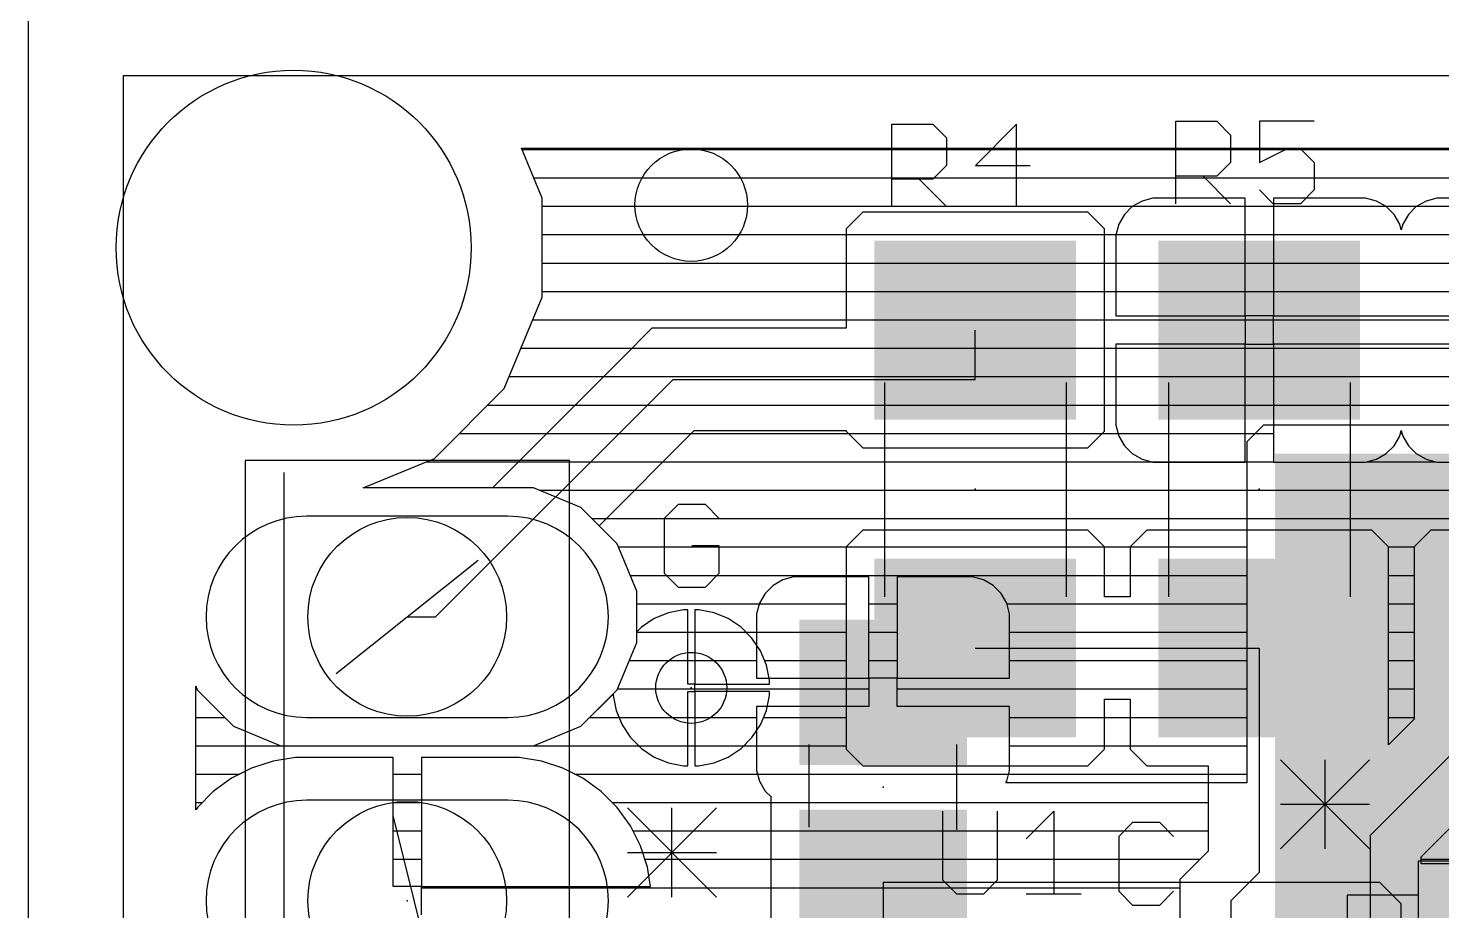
# Model space of a CAD drawing. Extents: x 0 to 50.7, y 0 to 50.
# Drawn here: x 0 to 12.64, y 8.43 to 16.32 of the extents above; entities that cross this region are included whole.
import ezdxf

# ---------------------------------------------------------------- set-up
doc = ezdxf.new("R2010")
doc.units = 0
for name, color, linetype in [('1', 14, 'CONTINUOUS'), ('125', 2, 'CONTINUOUS'), ('16', 174, 'CONTINUOUS'), ('17', 94, 'CONTINUOUS'), ('18', 94, 'CONTINUOUS'), ('19', 54, 'CONTINUOUS'), ('20', 178, 'CONTINUOUS'), ('21', 251, 'CONTINUOUS'), ('23', 178, 'CONTINUOUS'), ('24', 178, 'CONTINUOUS'), ('25', 251, 'CONTINUOUS'), ('51', 251, 'CONTINUOUS'), ('52', 251, 'CONTINUOUS')]:
    doc.layers.add(name, color=color, linetype=linetype)

# ---------------------------------------------------------------- blocks, each defined once
blk = doc.blocks.new('RECT')
blk.add_solid([(-0.5, -0.5), (0.5, -0.5), (-0.5, 0.5), (0.5, 0.5)])
blk = doc.blocks.new('PIE')
blk.add_circle((0, 0), 0.5)
blk = doc.blocks.new('LONGP100')
blk.add_lwpolyline([(-0.5, -0.5), (0.5, -0.5, 1), (0.5, 0.5), (-0.5, 0.5, 1)], format="xyb", close=True)
blk = doc.blocks.new('ROUNDV')
blk.add_circle((0, 0), 0.5)

msp = doc.modelspace()

# ---------------------------------------------------------------- linework, layer by layer
at = {"layer": '1'}
for p, q in [((4.5961, 14.8029), (4.4104, 15.2511)), ((4.4104, 15.2511), (30.2019, 15.2511)), ((4.415, 15.24), (30.2019, 15.24)), ((4.5202, 14.986), (30.2019, 14.986)), ((4.5961, 13.9187), (4.5961, 14.8029)), ((10.0579, 14.8048), (9.961, 14.7788)), ((10.8826, 14.8048), (10.0579, 14.8048)), ((10.8826, 13.7508), (10.8826, 14.8048)), ((11.9613, 14.8048), (11.1366, 14.8048)), ((11.1366, 14.8048), (11.1366, 13.7508)), ((12.0582, 14.7788), (11.9613, 14.8048)), ((12.5979, 14.8048), (12.501, 14.7788)), ((13.4226, 14.8048), (12.5979, 14.8048)), ((4.5961, 14.732), (9.8799, 14.732)), ((7.4629, 14.6778), (7.3141, 14.529)), ((9.4763, 14.6778), (7.4629, 14.6778)), ((9.6251, 14.529), (9.4763, 14.6778)), ((9.8742, 14.7287), (9.8032, 14.6577)), ((9.961, 14.7788), (9.8742, 14.7287)), ((10.8826, 14.732), (11.1366, 14.732)), ((12.145, 14.7287), (12.0582, 14.7788)), ((12.1393, 14.732), (12.4199, 14.732)), ((12.216, 14.6577), (12.145, 14.7287)), ((12.4142, 14.7287), (12.3432, 14.6577)), ((12.501, 14.7788), (12.4142, 14.7287)), ((9.7531, 14.5709), (9.7271, 14.474)), ((9.8032, 14.6577), (9.7531, 14.5709)), ((12.2661, 14.5709), (12.216, 14.6577)), ((12.2796, 14.5206), (12.2661, 14.5709)), ((12.2931, 14.5709), (12.2796, 14.5206)), ((12.3432, 14.6577), (12.2931, 14.5709)), ((4.5961, 14.478), (7.3141, 14.478)), ((7.3141, 14.529), (7.3141, 13.64)), ((9.6251, 12.7186), (9.6251, 14.529)), ((9.6251, 14.478), (9.7282, 14.478)), ((9.7271, 14.474), (9.7271, 13.7508)), ((10.8826, 14.478), (11.1366, 14.478)), ((4.5961, 14.224), (7.3141, 14.224)), ((9.6251, 14.224), (9.7271, 14.224)), ((10.8826, 14.224), (11.1366, 14.224)), ((4.2577, 13.1019), (4.5961, 13.9187)), ((4.5961, 13.97), (7.3141, 13.97)), ((9.6251, 13.97), (9.7271, 13.97)), ((10.8826, 13.97), (11.1366, 13.97)), ((4.5121, 13.716), (7.3141, 13.716)), ((9.6251, 13.716), (10.8826, 13.716)), ((9.7271, 13.7508), (10.8826, 13.7508)), ((11.1366, 13.7508), (10.8826, 13.7508)), ((10.8826, 13.7508), (10.8826, 13.4968)), ((11.1366, 13.4968), (11.1366, 13.7508)), ((11.1366, 13.7508), (13.4226, 13.7508)), ((11.1366, 13.716), (13.4226, 13.716)), ((5.5782, 13.64), (5.3104, 13.3722)), ((7.3141, 13.64), (5.5782, 13.64)), ((8.4676, 13.1828), (8.4696, 13.6238)), ((4.4069, 13.462), (5.4002, 13.462)), ((9.6251, 13.462), (9.7271, 13.462)), ((10.8826, 13.4968), (9.7271, 13.4968)), ((9.7271, 13.4968), (9.7271, 12.7736)), ((10.8826, 12.4428), (10.8826, 13.4968)), ((10.8826, 13.4968), (11.1366, 13.4968)), ((10.8826, 13.462), (11.1366, 13.462)), ((12.2671, 13.4968), (11.1366, 13.4968)), ((11.1366, 13.4968), (11.1366, 12.4428)), ((13.4226, 13.4968), (12.2671, 13.4968)), ((5.3104, 13.3722), (4.151, 12.2128)), ((3.6436, 11.0588), (5.7676, 13.1828)), ((4.3017, 13.208), (5.1462, 13.208)), ((5.7676, 13.1828), (8.4676, 13.1828)), ((9.6251, 13.208), (9.7271, 13.208)), ((10.8826, 13.208), (11.1366, 13.208)), ((3.6325, 12.4767), (4.2577, 13.1019)), ((4.1099, 12.954), (4.8922, 12.954)), ((9.6251, 12.954), (9.7271, 12.954)), ((10.8826, 12.954), (11.1366, 12.954)), ((9.7271, 12.7736), (9.7531, 12.6767)), ((3.8559, 12.7), (4.6382, 12.7)), ((5.1059, 11.8745), (5.957, 12.7256)), ((5.9314, 12.7), (7.3327, 12.7)), ((5.957, 12.7256), (7.3141, 12.7256)), ((7.3141, 12.7256), (7.3141, 12.7186)), ((7.3141, 12.7186), (7.4629, 12.5698)), ((9.4763, 12.5698), (9.6251, 12.7186)), ((9.6065, 12.7), (9.7468, 12.7)), ((9.7531, 12.6767), (9.8032, 12.5899)), ((10.8826, 12.7), (11.1366, 12.7)), ((12.216, 12.5899), (12.2661, 12.6767)), ((12.2661, 12.6767), (12.2796, 12.727)), ((12.2724, 12.7), (12.2868, 12.7)), ((12.2796, 12.727), (12.2931, 12.6767)), ((12.2931, 12.6767), (12.3432, 12.5899)), ((7.4629, 12.5698), (9.4763, 12.5698)), ((9.8032, 12.5899), (9.8742, 12.5189)), ((9.8742, 12.5189), (9.961, 12.4688)), ((12.0582, 12.4688), (12.145, 12.5189)), ((12.145, 12.5189), (12.216, 12.5899)), ((12.3432, 12.5899), (12.4142, 12.5189)), ((12.4142, 12.5189), (12.501, 12.4688)), ((2.9955, 12.2128), (3.6325, 12.4767)), ((3.5585, 12.446), (4.3842, 12.446)), ((5.6774, 12.446), (10.046, 12.446)), ((9.961, 12.4688), (10.0579, 12.4428)), ((10.0579, 12.4428), (10.8826, 12.4428)), ((10.8826, 12.446), (11.1366, 12.446)), ((11.1366, 12.4428), (11.9613, 12.4428)), ((11.9613, 12.4428), (12.0582, 12.4688)), ((11.9732, 12.446), (12.586, 12.446)), ((12.501, 12.4688), (12.5979, 12.4428)), ((12.5979, 12.4428), (13.4226, 12.4428)), ((4.151, 12.2128), (2.9955, 12.2128)), ((5.4234, 12.192), (16.0266, 12.192)), ((5.1694, 11.938), (16.0266, 11.938)), ((5.2679, 11.7125), (5.1059, 11.8745)), ((7.4629, 11.8338), (7.3141, 11.685)), ((9.4763, 11.8338), (7.4629, 11.8338)), ((9.6251, 11.685), (9.4763, 11.8338)), ((10.0029, 11.8338), (9.8541, 11.685)), ((12.0163, 11.8338), (10.0029, 11.8338)), ((12.1651, 11.685), (12.0163, 11.8338)), ((12.5429, 11.8338), (12.3941, 11.685)), ((14.5563, 11.8338), (12.5429, 11.8338)), ((5.4436, 11.2883), (5.2679, 11.7125)), ((5.2797, 11.684), (7.3141, 11.684)), ((7.3141, 11.685), (7.3141, 9.8746)), ((9.6251, 11.237), (9.6251, 11.685)), ((9.6251, 11.684), (9.8541, 11.684)), ((9.8541, 11.685), (9.8541, 11.237)), ((12.1651, 9.9145), (12.1651, 11.685)), ((12.1651, 11.684), (12.3941, 11.684)), ((12.3941, 11.685), (12.3941, 10.1435)), ((5.3849, 11.43), (7.3141, 11.43)), ((9.6251, 11.43), (9.8541, 11.43)), ((12.1651, 11.43), (12.3941, 11.43)), ((5.4436, 10.9256), (5.4436, 11.2883)), ((5.4436, 11.176), (7.3141, 11.176)), ((9.8541, 11.237), (9.6251, 11.237)), ((12.1651, 11.176), (12.3941, 11.176)), ((3.3896, 11.0588), (3.6436, 11.0588)), ((5.5987, 11.0428), (5.4843, 10.9664)), ((5.7259, 11.0955), (5.5987, 11.0428)), ((5.8608, 11.1223), (5.7259, 11.0955)), ((5.8978, 11.1223), (5.8608, 11.1223)), ((5.8978, 10.4556), (5.8978, 11.1223)), ((5.9984, 11.1223), (5.9614, 11.1223)), ((5.9614, 11.1223), (5.9614, 10.4556)), ((6.1333, 11.0955), (5.9984, 11.1223)), ((6.2605, 11.0428), (6.1333, 11.0955)), ((6.3749, 10.9664), (6.2605, 11.0428)), ((5.4843, 10.9664), (5.4436, 10.9256)), ((5.8978, 10.922), (5.9614, 10.922)), ((6.4722, 10.8691), (6.3749, 10.9664)), ((6.4192, 10.922), (7.3141, 10.922)), ((12.1651, 10.922), (12.3941, 10.922)), ((6.5486, 10.7547), (6.4722, 10.8691)), ((6.6013, 10.6275), (6.5486, 10.7547)), ((8.4696, 10.7798), (11.0096, 10.7798)), ((11.0096, 10.7798), (11.0096, 8.7728)), ((5.8978, 10.668), (5.9614, 10.668)), ((6.5845, 10.668), (7.3141, 10.668)), ((6.6281, 10.4926), (6.6013, 10.6275)), ((13.5496, 10.6524), (12.0002, 9.103)), ((12.1651, 10.668), (12.3941, 10.668)), ((6.6281, 10.4556), (6.6281, 10.4926)), ((1.4973, 9.3324), (1.4973, 10.4389)), ((1.4973, 10.4389), (1.5113, 10.4051)), ((1.4973, 10.414), (1.5076, 10.414)), ((1.5113, 10.4051), (1.8359, 10.0805)), ((4.9433, 10.0805), (5.2311, 10.3683)), ((5.2311, 10.3683), (5.2311, 10.355)), ((5.9614, 10.4556), (5.8978, 10.4556)), ((5.8978, 9.7253), (5.8978, 10.392)), ((5.8978, 10.392), (5.9614, 10.392)), ((5.9614, 10.392), (5.9614, 10.4556)), ((5.9614, 10.4556), (6.6281, 10.4556)), ((5.9614, 10.414), (7.3141, 10.414)), ((5.9614, 10.392), (5.9614, 9.7253)), ((6.6281, 10.392), (5.9614, 10.392)), ((6.6281, 10.355), (6.6281, 10.392)), ((12.1651, 10.414), (12.3941, 10.414)), ((5.2311, 10.355), (5.2579, 10.2201)), ((6.6013, 10.2201), (6.6281, 10.355)), ((9.6251, 9.8746), (9.6251, 10.3226)), ((9.6251, 10.3226), (9.8541, 10.3226)), ((9.8541, 10.3226), (9.8541, 9.8746)), ((1.4973, 10.16), (1.7564, 10.16)), ((5.0228, 10.16), (5.2828, 10.16)), ((5.2579, 10.2201), (5.3106, 10.0929)), ((5.8978, 10.16), (5.9614, 10.16)), ((6.5486, 10.0929), (6.6013, 10.2201)), ((6.5764, 10.16), (7.3141, 10.16)), ((9.6251, 10.16), (9.8541, 10.16)), ((12.1651, 10.16), (12.3941, 10.16)), ((12.3941, 10.1435), (12.1651, 9.9145)), ((1.8359, 10.0805), (2.2601, 9.9048)), ((4.5191, 9.9048), (4.9433, 10.0805)), ((5.3106, 10.0929), (5.387, 9.9785)), ((6.4722, 9.9785), (6.5486, 10.0929)), ((1.4973, 9.906), (2.2572, 9.906)), ((2.2601, 9.9048), (4.5191, 9.9048)), ((4.522, 9.906), (5.4596, 9.906)), ((5.387, 9.9785), (5.4843, 9.8812)), ((5.4843, 9.8812), (5.5987, 9.8048)), ((5.8978, 9.906), (5.9614, 9.906)), ((6.2605, 9.8048), (6.3749, 9.8812)), ((6.3749, 9.8812), (6.4722, 9.9785)), ((6.3996, 9.906), (7.3141, 9.906)), ((7.3141, 9.8746), (7.4629, 9.7258)), ((9.4763, 9.7258), (9.6251, 9.8746)), ((9.6251, 9.906), (9.8541, 9.906)), ((9.8541, 9.8746), (10.0029, 9.7258)), ((2.1896, 9.7683), (1.9979, 9.7059)), ((2.3888, 9.7998), (2.1896, 9.7683)), ((3.2626, 9.7998), (2.3888, 9.7998)), ((3.2626, 8.6458), (3.2626, 9.7998)), ((4.3904, 9.7998), (3.5166, 9.7998)), ((3.5166, 9.7998), (3.5166, 8.6458)), ((4.5896, 9.7683), (4.3904, 9.7998)), ((4.7813, 9.7059), (4.5896, 9.7683)), ((5.5987, 9.8048), (5.7259, 9.7521)), ((5.7259, 9.7521), (5.8608, 9.7253)), ((5.9984, 9.7253), (6.1333, 9.7521)), ((6.1333, 9.7521), (6.2605, 9.8048)), ((1.4973, 9.652), (1.892, 9.652)), ((1.8182, 9.6144), (1.6551, 9.4959)), ((1.9979, 9.7059), (1.8182, 9.6144)), ((3.2626, 9.652), (3.5166, 9.652)), ((4.961, 9.6144), (4.7813, 9.7059)), ((4.8872, 9.652), (10.5524, 9.652)), ((5.1241, 9.4959), (4.961, 9.6144)), ((5.8608, 9.7253), (5.8978, 9.7253)), ((5.9614, 9.7253), (5.9984, 9.7253)), ((7.4629, 9.7258), (9.4763, 9.7258)), ((10.0029, 9.7258), (10.5524, 9.7258)), ((10.5524, 9.7258), (10.5524, 8.9622)), ((12.4574, 8.9136), (13.2696, 9.7258)), ((1.6551, 9.4959), (1.5125, 9.3533)), ((5.2667, 9.3533), (5.1241, 9.4959)), ((1.4973, 9.398), (1.5572, 9.398)), ((3.2626, 9.398), (3.5166, 9.398)), ((5.222, 9.398), (10.5524, 9.398)), ((1.5125, 9.3533), (1.4973, 9.3324)), ((5.3852, 9.1902), (5.2667, 9.3533)), ((3.2626, 9.144), (3.5166, 9.144)), ((5.4767, 9.0105), (5.3852, 9.1902)), ((5.4087, 9.144), (10.5524, 9.144)), ((12.0002, 9.103), (12.0002, 8.3156)), ((5.5391, 8.8188), (5.4767, 9.0105)), ((3.2626, 8.89), (3.5166, 8.89)), ((5.5159, 8.89), (10.4802, 8.89)), ((10.5524, 8.9622), (10.2984, 8.7082)), ((12.4574, 8.849), (12.4574, 8.9136)), ((12.4574, 8.89), (16.1536, 8.89)), ((5.5665, 8.6458), (5.5391, 8.8188)), ((11.0096, 8.7728), (10.7556, 8.5188)), ((12.7404, 8.849), (12.4574, 8.849)), ((3.5166, 8.6458), (3.2626, 8.6458)), ((3.5166, 8.3918), (3.5166, 8.6458)), ((3.5166, 8.6458), (5.5665, 8.6458)), ((3.5166, 8.636), (10.2984, 8.636)), ((10.2984, 8.7082), (10.2984, 8.3618)), ((10.7556, 8.5188), (10.7556, 8.0108))]:
    msp.add_line(p, q, dxfattribs=at)
at = {"layer": '125'}
for p, q in [((7.7221, 14.7291), (7.7221, 15.4663)), ((7.7221, 15.4663), (8.0907, 15.4663)), ((8.0907, 15.4663), (8.2136, 15.3435)), ((8.8391, 15.4663), (8.4705, 15.0977)), ((8.8391, 14.7291), (8.8391, 15.4663)), ((10.2621, 14.7545), (10.2621, 15.4917)), ((10.2621, 15.4917), (10.6307, 15.4917)), ((10.6307, 15.4917), (10.7536, 15.3689)), ((11.502, 15.4917), (11.0105, 15.4917)), ((11.0105, 15.4917), (11.0105, 15.1231)), ((8.2136, 15.3435), (8.2136, 15.0977)), ((10.7536, 15.3689), (10.7536, 15.1231)), ((11.0105, 15.1231), (11.2562, 15.246)), ((11.2562, 15.246), (11.3791, 15.246)), ((11.3791, 15.246), (11.502, 15.1231)), ((8.2136, 15.0977), (8.0907, 14.9748)), ((8.4705, 15.0977), (8.962, 15.0977)), ((10.7536, 15.1231), (10.6307, 15.0002)), ((11.502, 15.1231), (11.502, 14.8774)), ((8.0907, 14.9748), (7.7221, 14.9748)), ((7.9678, 14.9748), (8.2136, 14.7291)), ((10.6307, 15.0002), (10.2621, 15.0002)), ((10.5078, 15.0002), (10.7536, 14.7545)), ((11.1334, 14.7545), (11.0105, 14.8774)), ((11.502, 14.8774), (11.3791, 14.7545)), ((11.3791, 14.7545), (11.1334, 14.7545)), ((8.1775, 9.3195), (8.1775, 8.7052)), ((8.669, 8.7052), (8.669, 9.3195)), ((8.9259, 9.0738), (9.1717, 9.3195)), ((9.1717, 9.3195), (9.1717, 8.5823)), ((8.1775, 8.7052), (8.3004, 8.5823)), ((8.5461, 8.5823), (8.669, 8.7052)), ((8.3004, 8.5823), (8.5461, 8.5823)), ((8.9259, 8.5823), (9.4174, 8.5823))]:
    msp.add_line(p, q, dxfattribs=at)
at = {"layer": '16'}
for p, q in [((4.5961, 14.8029), (4.4104, 15.2511)), ((4.4104, 15.2511), (30.2019, 15.2511)), ((4.415, 15.24), (30.2019, 15.24)), ((4.5202, 14.986), (30.2019, 14.986)), ((4.5961, 13.9187), (4.5961, 14.8029)), ((4.5961, 14.732), (30.2019, 14.732)), ((4.5961, 14.478), (30.2019, 14.478)), ((4.5961, 14.224), (30.2019, 14.224)), ((4.2577, 13.1019), (4.5961, 13.9187)), ((4.5961, 13.97), (30.2019, 13.97)), ((4.5121, 13.716), (30.2019, 13.716)), ((4.4069, 13.462), (26.3398, 13.462)), ((4.3017, 13.208), (25.8668, 13.208)), ((3.6325, 12.4767), (4.2577, 13.1019)), ((4.1099, 12.954), (25.6295, 12.954)), ((11.0464, 12.7728), (10.8976, 12.624)), ((13.4568, 12.7728), (11.0464, 12.7728)), ((3.8559, 12.7), (10.9736, 12.7)), ((10.8976, 12.624), (10.8976, 9.5738)), ((2.9955, 12.2128), (3.6325, 12.4767)), ((3.5585, 12.446), (10.8976, 12.446)), ((4.5191, 12.2128), (2.9955, 12.2128)), ((4.9433, 12.0371), (4.5191, 12.2128)), ((4.5694, 12.192), (10.8976, 12.192)), ((5.2679, 11.7125), (4.9433, 12.0371)), ((5.0424, 11.938), (10.8976, 11.938)), ((5.4436, 11.2883), (5.2679, 11.7125)), ((5.2797, 11.684), (10.8976, 11.684)), ((5.3849, 11.43), (10.8976, 11.43)), ((6.7485, 11.3898), (6.6617, 11.3397)), ((6.8454, 11.4158), (6.7485, 11.3898)), ((7.5186, 11.4158), (6.8454, 11.4158)), ((7.5186, 10.5118), (7.5186, 11.4158)), ((8.4458, 11.4158), (7.7726, 11.4158)), ((7.7726, 11.4158), (7.7726, 10.5118)), ((8.5427, 11.3898), (8.4458, 11.4158)), ((8.6295, 11.3397), (8.5427, 11.3898)), ((5.4436, 10.8293), (5.4436, 11.2883)), ((6.5907, 11.2687), (6.5406, 11.1819)), ((6.6617, 11.3397), (6.5907, 11.2687)), ((8.7005, 11.2687), (8.6295, 11.3397)), ((8.7506, 11.1819), (8.7005, 11.2687)), ((5.4436, 11.176), (6.539, 11.176)), ((6.5406, 11.1819), (6.5146, 11.085)), ((7.5186, 11.176), (7.7726, 11.176)), ((8.7766, 11.085), (8.7506, 11.1819)), ((8.7522, 11.176), (10.8976, 11.176)), ((6.5146, 11.085), (6.5146, 10.5118)), ((8.7766, 10.5118), (8.7766, 11.085)), ((5.4436, 10.922), (6.5146, 10.922)), ((7.5186, 10.922), (7.7726, 10.922)), ((8.7766, 10.922), (10.8976, 10.922)), ((5.2679, 10.4051), (5.4436, 10.8293)), ((5.3768, 10.668), (6.5146, 10.668)), ((7.5186, 10.668), (7.7726, 10.668)), ((8.7766, 10.668), (10.8976, 10.668)), ((6.5146, 10.5118), (7.5186, 10.5118)), ((7.7726, 10.5118), (7.5186, 10.5118)), ((7.5186, 10.5118), (7.5186, 10.2578)), ((7.7726, 10.2578), (7.7726, 10.5118)), ((7.7726, 10.5118), (8.7766, 10.5118)), ((1.4973, 9.3324), (1.4973, 10.4389)), ((1.4973, 10.4389), (1.5113, 10.4051)), ((1.4973, 10.414), (1.5076, 10.414)), ((1.5113, 10.4051), (1.8359, 10.0805)), ((4.9433, 10.0805), (5.2679, 10.4051)), ((5.2716, 10.414), (7.5186, 10.414)), ((7.7726, 10.414), (10.8976, 10.414)), ((7.5186, 10.2578), (6.5146, 10.2578)), ((6.5146, 10.2578), (6.5146, 9.6846)), ((8.7766, 10.2578), (7.7726, 10.2578)), ((8.7766, 9.6846), (8.7766, 10.2578)), ((1.4973, 10.16), (1.7564, 10.16)), ((5.0228, 10.16), (6.5146, 10.16)), ((8.7766, 10.16), (10.8976, 10.16)), ((1.8359, 10.0805), (2.2601, 9.9048)), ((4.5191, 9.9048), (4.9433, 10.0805)), ((1.4973, 9.906), (2.2572, 9.906)), ((2.2601, 9.9048), (4.5191, 9.9048)), ((4.522, 9.906), (6.5146, 9.906)), ((8.7766, 9.906), (10.8976, 9.906)), ((2.1896, 9.7683), (1.9979, 9.7059)), ((2.3888, 9.7998), (2.1896, 9.7683)), ((3.2626, 9.7998), (2.3888, 9.7998)), ((3.2626, 8.6458), (3.2626, 9.7998)), ((4.3904, 9.7998), (3.5166, 9.7998)), ((3.5166, 9.7998), (3.5166, 8.6458)), ((4.5896, 9.7683), (4.3904, 9.7998)), ((4.7813, 9.7059), (4.5896, 9.7683)), ((1.4973, 9.652), (1.892, 9.652)), ((1.8182, 9.6144), (1.6551, 9.4959)), ((1.9979, 9.7059), (1.8182, 9.6144)), ((3.2626, 9.652), (3.5166, 9.652)), ((4.961, 9.6144), (4.7813, 9.7059)), ((4.8872, 9.652), (6.5233, 9.652)), ((5.1241, 9.4959), (4.961, 9.6144)), ((6.5146, 9.6846), (6.5406, 9.5877)), ((8.7506, 9.5877), (8.7766, 9.6846)), ((8.7679, 9.652), (10.8976, 9.652)), ((1.6551, 9.4959), (1.5125, 9.3533)), ((5.2667, 9.3533), (5.1241, 9.4959)), ((6.5406, 9.5877), (6.5907, 9.5009)), ((6.5907, 9.5009), (6.6466, 9.445)), ((8.7426, 9.5738), (8.7506, 9.5877)), ((10.8976, 9.5738), (8.7426, 9.5738)), ((1.4973, 9.398), (1.5572, 9.398)), ((3.2626, 9.398), (3.5166, 9.398)), ((5.222, 9.398), (6.6416, 9.398)), ((6.6466, 9.445), (6.6416, 9.44)), ((6.6416, 9.44), (6.6416, 7.9296)), ((1.5125, 9.3533), (1.4973, 9.3324)), ((5.3852, 9.1902), (5.2667, 9.3533)), ((3.2626, 9.144), (3.5166, 9.144)), ((5.4767, 9.0105), (5.3852, 9.1902)), ((5.4087, 9.144), (6.6416, 9.144)), ((5.5391, 8.8188), (5.4767, 9.0105)), ((3.2626, 8.89), (3.5166, 8.89)), ((5.5159, 8.89), (6.6416, 8.89)), ((5.5665, 8.6458), (5.5391, 8.8188)), ((3.5166, 8.6458), (3.2626, 8.6458)), ((3.5166, 8.3918), (3.5166, 8.6458)), ((3.5166, 8.6458), (5.5665, 8.6458)), ((3.5166, 8.636), (6.6416, 8.636)), ((7.6456, 8.6848), (12.0856, 8.6848)), ((12.0856, 8.6848), (12.2516, 8.5188)), ((12.2796, 8.4908), (12.2516, 8.5188)), ((12.2796, 3.6928), (12.2796, 8.4908))]:
    msp.add_line(p, q, dxfattribs=at)
at = {"layer": '19'}
msp.add_line((7.6456, 8.6848), (7.6456, 6.1308), dxfattribs=at)
at = {"layer": '20'}
for p, q in [((0, 50), (0, 0)), ((30.8496, 15.8988), (0.8496, 15.8988)), ((0.8496, 15.8988), (0.8496, 0.8988))]:
    msp.add_line(p, q, dxfattribs=at)
msp.add_circle((2.3736, 14.3608), 1.5875, dxfattribs=at)
at = {"layer": '21'}
for p, q in [((4.8396, 12.4588), (1.9396, 12.4588)), ((1.9396, 12.4588), (1.9396, 4.5788)), ((4.8396, 4.5788), (4.8396, 12.4588)), ((2.2896, 4.6888), (2.2896, 12.3488)), ((11.2001, 9.7812), (11.9966, 8.9846)), ((11.2001, 8.9846), (11.9966, 9.7812)), ((11.5984, 8.9846), (11.5984, 9.7812)), ((11.2001, 9.3829), (11.9966, 9.3829)), ((5.3581, 9.3494), (6.1546, 8.5528)), ((5.3581, 8.5528), (6.1546, 9.3494)), ((5.3581, 9.3494), (6.1546, 8.5528)), ((5.3581, 8.5528), (6.1546, 9.3494)), ((5.7564, 8.5528), (5.7564, 9.3494)), ((5.7564, 8.5528), (5.7564, 9.3494)), ((5.3581, 8.9511), (6.1546, 8.9511)), ((5.3581, 8.9511), (6.1546, 8.9511))]:
    msp.add_line(p, q, dxfattribs=at)
at = {"layer": '23'}
for p in [(8.4696, 12.2018), (11.0096, 12.2018), (5.9296, 10.4238), (3.3896, 8.5188)]:
    msp.add_point(p, dxfattribs=at)
at = {"layer": '24'}
msp.add_point((7.6456, 9.5348), dxfattribs=at)
at = {"layer": '25'}
for p, q in [((7.7221, 14.7291), (7.7221, 15.4663)), ((7.7221, 15.4663), (8.0907, 15.4663)), ((8.0907, 15.4663), (8.2136, 15.3435)), ((8.8391, 15.4663), (8.4705, 15.0977)), ((8.8391, 14.7291), (8.8391, 15.4663)), ((10.2621, 14.7545), (10.2621, 15.4917)), ((10.2621, 15.4917), (10.6307, 15.4917)), ((10.6307, 15.4917), (10.7536, 15.3689)), ((11.502, 15.4917), (11.0105, 15.4917)), ((11.0105, 15.4917), (11.0105, 15.1231)), ((8.2136, 15.3435), (8.2136, 15.0977)), ((10.7536, 15.3689), (10.7536, 15.1231)), ((11.0105, 15.1231), (11.2562, 15.246)), ((11.2562, 15.246), (11.3791, 15.246)), ((11.3791, 15.246), (11.502, 15.1231)), ((8.2136, 15.0977), (8.0907, 14.9748)), ((8.4705, 15.0977), (8.962, 15.0977)), ((10.7536, 15.1231), (10.6307, 15.0002)), ((11.502, 15.1231), (11.502, 14.8774)), ((8.0907, 14.9748), (7.7221, 14.9748)), ((7.9678, 14.9748), (8.2136, 14.7291)), ((10.6307, 15.0002), (10.2621, 15.0002)), ((10.5078, 15.0002), (10.7536, 14.7545)), ((11.1334, 14.7545), (11.0105, 14.8774)), ((11.502, 14.8774), (11.3791, 14.7545)), ((11.3791, 14.7545), (11.1334, 14.7545)), ((5.8112, 12.0627), (5.6883, 11.9399)), ((6.0569, 12.0627), (5.8112, 12.0627)), ((6.1798, 11.9399), (6.0569, 12.0627)), ((5.6883, 11.9399), (5.6883, 11.4484)), ((6.1798, 11.6941), (5.934, 11.6941)), ((6.1798, 11.4484), (6.1798, 11.6941)), ((5.6883, 11.4484), (5.8112, 11.3255)), ((6.0569, 11.3255), (6.1798, 11.4484)), ((5.8112, 11.3255), (6.0569, 11.3255)), ((8.1775, 9.3195), (8.1775, 8.7052)), ((8.669, 8.7052), (8.669, 9.3195)), ((8.9259, 9.0738), (9.1717, 9.3195)), ((9.1717, 9.3195), (9.1717, 8.5823)), ((9.8752, 9.2179), (9.7523, 9.0951)), ((10.1209, 9.2179), (9.8752, 9.2179)), ((10.2438, 9.0951), (10.1209, 9.2179)), ((9.7523, 9.0951), (9.7523, 8.6036)), ((8.1775, 8.7052), (8.3004, 8.5823)), ((8.5461, 8.5823), (8.669, 8.7052)), ((9.7523, 8.6036), (9.8752, 8.4807)), ((10.1209, 8.4807), (10.2438, 8.6036)), ((8.3004, 8.5823), (8.5461, 8.5823)), ((8.9259, 8.5823), (9.4174, 8.5823)), ((9.8752, 8.4807), (10.1209, 8.4807))]:
    msp.add_line(p, q, dxfattribs=at)
at = {"layer": '51'}
for p, q in [((7.6568, 13.1543), (7.6568, 11.2366)), ((9.2824, 13.1543), (9.2824, 11.2366)), ((10.1968, 13.1543), (10.1968, 11.2366)), ((11.8224, 13.1543), (11.8224, 11.2366)), ((2.7546, 10.5508), (4.0246, 11.5668)), ((11.2001, 9.7812), (11.9966, 8.9846)), ((11.2001, 8.9846), (11.9966, 9.7812)), ((11.5984, 8.9846), (11.5984, 9.7812)), ((11.2001, 9.3829), (11.9966, 9.3829)), ((3.6436, 7.7568), (3.2626, 9.2808)), ((5.3581, 9.3494), (6.1546, 8.5528)), ((5.3581, 8.5528), (6.1546, 9.3494)), ((5.3581, 9.3494), (6.1546, 8.5528)), ((5.3581, 8.5528), (6.1546, 9.3494)), ((5.7564, 8.5528), (5.7564, 9.3494)), ((5.7564, 8.5528), (5.7564, 9.3494)), ((5.3581, 8.9511), (6.1546, 8.9511)), ((5.3581, 8.9511), (6.1546, 8.9511)), ((12.9908, 8.8744), (12.432, 8.8744)), ((12.432, 8.8744), (12.432, 8.5696)), ((12.432, 8.5696), (11.797, 8.5696)), ((11.797, 8.5696), (11.797, 8.087)), ((12.432, 8.5696), (12.432, 8.087))]:
    msp.add_line(p, q, dxfattribs=at)
for centre in [(3.3896, 11.0588), (3.3896, 8.5188)]:
    msp.add_circle(centre, 0.889, dxfattribs=at)
at = {"layer": '52'}
for p, q in [((6.9856, 9.1788), (6.9856, 9.9158)), ((8.3056, 9.1538), (8.3056, 9.9158))]:
    msp.add_line(p, q, dxfattribs=at)

# ---------------------------------------------------------------- block references
at = {"layer": '1', "xscale": 1.6, "yscale": 1.803, "rotation": 90}
for p in [(8.4696, 13.6238), (11.0096, 13.6238), (8.4696, 10.7798), (11.0096, 10.7798)]:
    msp.add_blockref('RECT', p, dxfattribs=at)
at = {"layer": '1'}
for name, p, xscale, yscale in [('PIE', (5.9296, 10.4238), 0.635, 0.635), ('RECT', (12.0002, 8.3156), 1.27, 0.5588)]:
    msp.add_blockref(name, p, dxfattribs=dict(at, xscale=xscale, yscale=yscale))
at = {"layer": '16', "xscale": 2.2, "yscale": 8}
msp.add_blockref('RECT', (12.2516, 8.5188), dxfattribs=at)
at = {"layer": '16', "xscale": 1.3, "yscale": 1.5, "rotation": 90}
for p in [(7.6456, 10.3848), (7.6456, 8.6848)]:
    msp.add_blockref('RECT', p, dxfattribs=at)
at = {"layer": '17', "xscale": 1.8, "yscale": 1.8, "rotation": 180}
for p in [(3.3896, 11.0588), (3.3896, 11.0588), (3.3896, 8.5188), (3.3896, 8.5188)]:
    msp.add_blockref('LONGP100', p, dxfattribs=at)
at = {"layer": '18', "xscale": 1.0064, "yscale": 1.0064}
msp.add_blockref('ROUNDV', (5.9296, 14.7418), dxfattribs=at)
msp.add_blockref('ROUNDV', (5.9296, 14.7418), dxfattribs=at)
at = {"layer": '51', "xscale": 0.7366, "yscale": 1.7526, "rotation": 90}
for p in [(8.4696, 13.5226), (11.0096, 13.5226), (8.4696, 10.881), (11.0096, 10.881)]:
    msp.add_blockref('RECT', p, dxfattribs=at)
at = {"layer": '52', "xscale": 0.7501, "yscale": 1.4501, "rotation": 90}
for p in [(7.6467, 10.2655), (7.6467, 8.8177)]:
    msp.add_blockref('RECT', p, dxfattribs=at)

doc.saveas('drawing.dxf')
